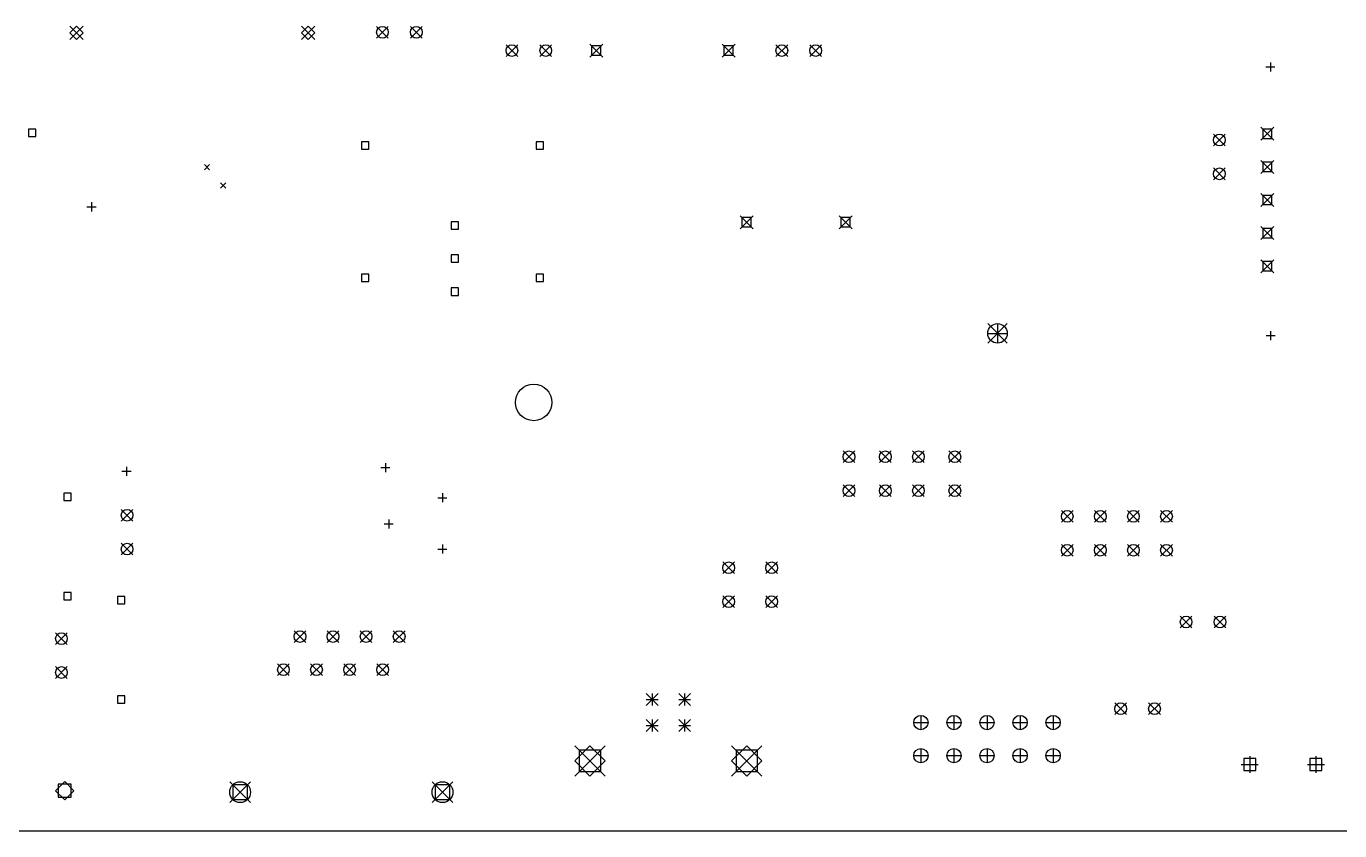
# Model space of a CAD drawing. Extents: x 10 to 419, y -285 to -23.
# Drawn here: x 113 to 213.8, y -216.5 to -154.8 of the extents above; entities that cross this region are included whole.
import ezdxf

# ---------------------------------------------------------------- set-up
doc = ezdxf.new("R2010")
doc.units = 0
doc.layers.add('BLACK', color=7, linetype='CONTINUOUS')

msp = doc.modelspace()

# ---------------------------------------------------------------- linework, layer by layer
at = {"layer": 'BLACK', "linetype": 'CONTINUOUS'}
for p, q in [((116.32, -154.766), (117.34, -155.786)), ((117.34, -154.766), (116.32, -155.786)), ((116.83, -154.766), (116.32, -155.276)), ((116.32, -155.276), (116.83, -155.786)), ((117.34, -155.276), (116.83, -154.766)), ((116.83, -155.786), (117.34, -155.276)), ((134.1, -154.766), (135.12, -155.786)), ((135.12, -154.766), (134.1, -155.786)), ((134.61, -154.766), (134.1, -155.276)), ((134.1, -155.276), (134.61, -155.786)), ((135.12, -155.276), (134.61, -154.766)), ((134.61, -155.786), (135.12, -155.276)), ((139.871, -154.776), (140.771, -155.676)), ((140.771, -154.776), (139.871, -155.676)), ((142.471, -154.776), (143.371, -155.676)), ((143.371, -154.776), (142.471, -155.676)), ((149.811, -156.178), (150.711, -157.078)), ((150.711, -156.178), (149.811, -157.078)), ((152.411, -156.178), (153.311, -157.078)), ((153.311, -156.178), (152.411, -157.078)), ((156.238, -156.128), (157.238, -157.128)), ((157.238, -156.128), (156.238, -157.128)), ((157.092, -156.274), (156.385, -156.274)), ((156.385, -156.274), (156.385, -156.981)), ((157.092, -156.981), (157.092, -156.274)), ((166.398, -156.128), (167.398, -157.128)), ((167.398, -156.128), (166.398, -157.128)), ((167.252, -156.274), (166.545, -156.274)), ((166.545, -156.274), (166.545, -156.981)), ((167.252, -156.981), (167.252, -156.274)), ((170.542, -156.178), (171.442, -157.078)), ((171.442, -156.178), (170.542, -157.078)), ((173.142, -156.178), (174.042, -157.078)), ((174.042, -156.178), (173.142, -157.078)), ((156.385, -156.981), (157.092, -156.981)), ((166.545, -156.981), (167.252, -156.981)), ((208.159, -157.883), (208.859, -157.883)), ((208.509, -157.533), (208.509, -158.233)), ((113.694, -162.66), (113.128, -162.66)), ((113.128, -162.66), (113.128, -163.226)), ((113.128, -163.226), (113.694, -163.226)), ((113.694, -163.226), (113.694, -162.66)), ((204.147, -163.04), (205.047, -163.94)), ((205.047, -163.04), (204.147, -163.94)), ((207.78, -162.518), (208.78, -163.518)), ((208.78, -162.518), (207.78, -163.518)), ((208.634, -162.664), (207.926, -162.664)), ((207.926, -162.664), (207.926, -163.371)), ((207.926, -163.371), (208.634, -163.371)), ((208.634, -163.371), (208.634, -162.664)), ((139.273, -163.637), (138.707, -163.637)), ((138.707, -163.637), (138.707, -164.203)), ((138.707, -164.203), (139.273, -164.203)), ((139.273, -164.203), (139.273, -163.637)), ((152.683, -163.637), (152.117, -163.637)), ((152.117, -163.637), (152.117, -164.203)), ((152.117, -164.203), (152.683, -164.203)), ((152.683, -164.203), (152.683, -163.637)), ((126.648, -165.383), (127.048, -165.783)), ((127.048, -165.383), (126.648, -165.783)), ((207.78, -165.058), (208.78, -166.058)), ((208.78, -165.058), (207.78, -166.058)), ((208.634, -165.204), (207.926, -165.204)), ((207.926, -165.204), (207.926, -165.911)), ((208.634, -165.911), (208.634, -165.204)), ((204.147, -165.64), (205.047, -166.54)), ((205.047, -165.64), (204.147, -166.54)), ((207.926, -165.911), (208.634, -165.911)), ((127.892, -166.78), (128.292, -167.18)), ((128.292, -166.78), (127.892, -167.18)), ((117.98, -168.27), (117.98, -168.97)), ((207.78, -167.598), (208.78, -168.598)), ((208.78, -167.598), (207.78, -168.598)), ((208.634, -167.744), (207.926, -167.744)), ((207.926, -167.744), (207.926, -168.451)), ((207.926, -168.451), (208.634, -168.451)), ((208.634, -168.451), (208.634, -167.744)), ((117.63, -168.62), (118.33, -168.62)), ((167.785, -169.301), (168.785, -170.301)), ((168.785, -169.301), (167.785, -170.301)), ((168.639, -169.448), (167.931, -169.448)), ((167.931, -169.448), (167.931, -170.155)), ((168.639, -170.155), (168.639, -169.448)), ((175.385, -169.301), (176.385, -170.301)), ((176.385, -169.301), (175.385, -170.301)), ((176.239, -169.448), (175.531, -169.448)), ((175.531, -169.448), (175.531, -170.155)), ((176.239, -170.155), (176.239, -169.448)), ((146.155, -169.77), (145.589, -169.77)), ((145.589, -169.77), (145.589, -170.336)), ((145.589, -170.336), (146.155, -170.336)), ((146.155, -170.336), (146.155, -169.77)), ((167.931, -170.155), (168.639, -170.155)), ((175.531, -170.155), (176.239, -170.155)), ((207.78, -170.138), (208.78, -171.138)), ((208.78, -170.138), (207.78, -171.138)), ((208.634, -170.284), (207.926, -170.284)), ((207.926, -170.284), (207.926, -170.991)), ((208.634, -170.991), (208.634, -170.284)), ((207.926, -170.991), (208.634, -170.991)), ((146.155, -172.31), (145.589, -172.31)), ((145.589, -172.31), (145.589, -172.876)), ((146.155, -172.876), (146.155, -172.31)), ((145.589, -172.876), (146.155, -172.876)), ((207.78, -172.678), (208.78, -173.678)), ((208.78, -172.678), (207.78, -173.678)), ((208.634, -172.824), (207.926, -172.824)), ((207.926, -172.824), (207.926, -173.531)), ((208.634, -173.531), (208.634, -172.824)), ((139.273, -173.797), (138.707, -173.797)), ((138.707, -173.797), (138.707, -174.363)), ((138.707, -174.363), (139.273, -174.363)), ((139.273, -174.363), (139.273, -173.797)), ((152.683, -173.797), (152.117, -173.797)), ((152.117, -173.797), (152.117, -174.363)), ((152.117, -174.363), (152.683, -174.363)), ((152.683, -174.363), (152.683, -173.797)), ((207.926, -173.531), (208.634, -173.531)), ((146.155, -174.85), (145.589, -174.85)), ((145.589, -174.85), (145.589, -175.416)), ((145.589, -175.416), (146.155, -175.416)), ((146.155, -175.416), (146.155, -174.85)), ((186.804, -177.583), (188.304, -179.083)), ((188.304, -177.583), (186.804, -179.083)), ((186.804, -178.333), (188.304, -178.333)), ((187.554, -177.583), (187.554, -179.083)), ((208.184, -178.506), (208.884, -178.506)), ((208.534, -178.156), (208.534, -178.856)), ((175.699, -187.355), (176.599, -188.255)), ((176.599, -187.355), (175.699, -188.255)), ((178.493, -187.355), (179.393, -188.255)), ((179.393, -187.355), (178.493, -188.255)), ((181.033, -187.355), (181.933, -188.255)), ((181.933, -187.355), (181.033, -188.255)), ((183.827, -187.355), (184.727, -188.255)), ((184.727, -187.355), (183.827, -188.255)), ((120.66, -188.57), (120.66, -189.27)), ((140.55, -188.288), (140.55, -188.988)), ((120.31, -188.92), (121.01, -188.92)), ((140.2, -188.638), (140.9, -188.638)), ((116.409, -190.587), (115.843, -190.587)), ((115.843, -190.587), (115.843, -191.153)), ((116.409, -191.153), (116.409, -190.587)), ((144.926, -190.597), (144.926, -191.297)), ((175.699, -189.955), (176.599, -190.855)), ((176.599, -189.955), (175.699, -190.855)), ((178.493, -189.955), (179.393, -190.855)), ((179.393, -189.955), (178.493, -190.855)), ((181.033, -189.955), (181.933, -190.855)), ((181.933, -189.955), (181.033, -190.855)), ((183.827, -189.955), (184.727, -190.855)), ((184.727, -189.955), (183.827, -190.855)), ((115.843, -191.153), (116.409, -191.153)), ((144.576, -190.947), (145.276, -190.947)), ((120.26, -191.84), (121.16, -192.74)), ((121.16, -191.84), (120.26, -192.74)), ((140.804, -192.606), (140.804, -193.306)), ((192.463, -191.927), (193.363, -192.827)), ((193.363, -191.927), (192.463, -192.827)), ((195.003, -191.927), (195.903, -192.827)), ((195.903, -191.927), (195.003, -192.827)), ((197.543, -191.927), (198.443, -192.827)), ((198.443, -191.927), (197.543, -192.827)), ((200.083, -191.927), (200.983, -192.827)), ((200.983, -191.927), (200.083, -192.827)), ((140.454, -192.956), (141.154, -192.956)), ((120.26, -194.44), (121.16, -195.34)), ((121.16, -194.44), (120.26, -195.34)), ((144.926, -194.534), (144.926, -195.234)), ((192.463, -194.527), (193.363, -195.427)), ((193.363, -194.527), (192.463, -195.427)), ((195.003, -194.527), (195.903, -195.427)), ((195.903, -194.527), (195.003, -195.427)), ((197.543, -194.527), (198.443, -195.427)), ((198.443, -194.527), (197.543, -195.427)), ((200.083, -194.527), (200.983, -195.427)), ((200.983, -194.527), (200.083, -195.427)), ((144.576, -194.884), (145.276, -194.884)), ((166.46, -195.87), (167.36, -196.77)), ((167.36, -195.87), (166.46, -196.77)), ((169.762, -195.87), (170.662, -196.77)), ((170.662, -195.87), (169.762, -196.77)), ((116.409, -198.207), (115.843, -198.207)), ((115.843, -198.207), (115.843, -198.773)), ((116.409, -198.773), (116.409, -198.207)), ((120.533, -198.517), (119.967, -198.517)), ((119.967, -198.517), (119.967, -199.083)), ((120.533, -199.083), (120.533, -198.517)), ((166.46, -198.47), (167.36, -199.37)), ((167.36, -198.47), (166.46, -199.37)), ((169.762, -198.47), (170.662, -199.37)), ((170.662, -198.47), (169.762, -199.37)), ((115.843, -198.773), (116.409, -198.773)), ((119.967, -199.083), (120.533, -199.083)), ((201.59, -200.03), (202.49, -200.93)), ((202.49, -200.03), (201.59, -200.93)), ((204.19, -200.03), (205.09, -200.93)), ((205.09, -200.03), (204.19, -200.93)), ((115.216, -201.308), (116.116, -202.208)), ((116.116, -201.308), (115.216, -202.208)), ((133.535, -201.151), (134.435, -202.051)), ((134.435, -201.151), (133.535, -202.051)), ((136.075, -201.151), (136.975, -202.051)), ((136.975, -201.151), (136.075, -202.051)), ((138.615, -201.151), (139.515, -202.051)), ((139.515, -201.151), (138.615, -202.051)), ((141.155, -201.151), (142.055, -202.051)), ((142.055, -201.151), (141.155, -202.051)), ((132.265, -203.691), (133.165, -204.591)), ((133.165, -203.691), (132.265, -204.591)), ((134.805, -203.691), (135.705, -204.591)), ((135.705, -203.691), (134.805, -204.591)), ((137.345, -203.691), (138.245, -204.591)), ((138.245, -203.691), (137.345, -204.591)), ((139.885, -203.691), (140.785, -204.591)), ((140.785, -203.691), (139.885, -204.591)), ((115.216, -203.908), (116.116, -204.808)), ((116.116, -203.908), (115.216, -204.808)), ((120.533, -206.137), (119.967, -206.137)), ((119.967, -206.137), (119.967, -206.703)), ((119.967, -206.703), (120.533, -206.703)), ((120.533, -206.703), (120.533, -206.137)), ((160.57, -205.972), (161.49, -206.892)), ((161.49, -205.972), (160.57, -206.892)), ((160.57, -206.433), (161.49, -206.433)), ((161.03, -205.972), (161.03, -206.892)), ((163.07, -205.972), (163.99, -206.892)), ((163.99, -205.972), (163.07, -206.892)), ((163.07, -206.433), (163.99, -206.433)), ((163.53, -205.972), (163.53, -206.892)), ((196.563, -206.689), (197.463, -207.589)), ((197.463, -206.689), (196.563, -207.589)), ((199.163, -206.689), (200.063, -207.589)), ((200.063, -206.689), (199.163, -207.589)), ((181.67, -207.647), (181.67, -208.748)), ((184.21, -207.647), (184.21, -208.748)), ((186.75, -207.647), (186.75, -208.748)), ((189.29, -207.647), (189.29, -208.748)), ((191.83, -207.647), (191.83, -208.748)), ((160.57, -207.972), (161.49, -208.892)), ((161.49, -207.972), (160.57, -208.892)), ((160.57, -208.433), (161.49, -208.433)), ((161.03, -207.972), (161.03, -208.892)), ((163.07, -207.972), (163.99, -208.892)), ((163.99, -207.972), (163.07, -208.892)), ((163.07, -208.433), (163.99, -208.433)), ((163.53, -207.972), (163.53, -208.892)), ((181.12, -208.197), (182.22, -208.197)), ((183.66, -208.197), (184.76, -208.197)), ((186.2, -208.197), (187.3, -208.197)), ((188.74, -208.197), (189.84, -208.197)), ((191.28, -208.197), (192.38, -208.197)), ((155.095, -209.977), (157.425, -212.308)), ((157.425, -209.977), (155.095, -212.308)), ((156.26, -209.977), (155.095, -211.142)), ((157.084, -210.319), (155.436, -210.319)), ((155.436, -210.319), (155.436, -211.966)), ((157.425, -211.142), (156.26, -209.977)), ((157.084, -211.966), (157.084, -210.319)), ((167.135, -209.977), (169.465, -212.308)), ((169.465, -209.977), (167.135, -212.308)), ((168.3, -209.977), (167.135, -211.142)), ((169.124, -210.319), (167.476, -210.319)), ((167.476, -210.319), (167.476, -211.966)), ((169.465, -211.142), (168.3, -209.977)), ((169.124, -211.966), (169.124, -210.319)), ((181.12, -210.737), (182.22, -210.737)), ((181.67, -210.188), (181.67, -211.287)), ((183.66, -210.737), (184.76, -210.737)), ((184.21, -210.188), (184.21, -211.287)), ((186.2, -210.737), (187.3, -210.737)), ((186.75, -210.188), (186.75, -211.287)), ((188.74, -210.737), (189.84, -210.737)), ((189.29, -210.188), (189.29, -211.287)), ((191.28, -210.737), (192.38, -210.737)), ((191.83, -210.188), (191.83, -211.287)), ((206.93, -210.77), (206.93, -212.07)), ((212.01, -210.77), (212.01, -212.07)), ((155.095, -211.142), (156.26, -212.308)), ((156.26, -212.308), (157.425, -211.142)), ((167.135, -211.142), (168.3, -212.308)), ((168.3, -212.308), (169.465, -211.142)), ((206.28, -211.42), (207.58, -211.42)), ((207.39, -210.96), (206.47, -210.96)), ((206.47, -210.96), (206.47, -211.88)), ((207.39, -211.88), (207.39, -210.96)), ((211.36, -211.42), (212.66, -211.42)), ((212.47, -210.96), (211.55, -210.96)), ((211.55, -210.96), (211.55, -211.88)), ((212.47, -211.88), (212.47, -210.96)), ((115.917, -212.734), (115.218, -213.433)), ((116.615, -213.433), (115.917, -212.734)), ((128.59, -212.741), (130.19, -214.341)), ((130.19, -212.741), (128.59, -214.341)), ((144.13, -212.741), (145.73, -214.341)), ((145.73, -212.741), (144.13, -214.341)), ((155.436, -211.966), (157.084, -211.966)), ((167.476, -211.966), (169.124, -211.966)), ((206.47, -211.88), (207.39, -211.88)), ((211.55, -211.88), (212.47, -211.88)), ((115.218, -213.433), (115.917, -214.131)), ((116.411, -212.939), (115.423, -212.939)), ((115.423, -212.939), (115.423, -213.927)), ((115.917, -214.131), (116.615, -213.433)), ((116.411, -213.927), (116.411, -212.939)), ((129.956, -212.975), (128.824, -212.975)), ((128.824, -212.975), (128.824, -214.107)), ((129.956, -214.107), (129.956, -212.975)), ((145.496, -212.975), (144.364, -212.975)), ((144.364, -212.975), (144.364, -214.107)), ((145.496, -214.107), (145.496, -212.975)), ((115.423, -213.927), (116.411, -213.927)), ((128.824, -214.107), (129.956, -214.107)), ((144.364, -214.107), (145.496, -214.107)), ((12.573, -216.5), (418.973, -216.5))]:
    msp.add_line(p, q, dxfattribs=at)
at = {"layer": 'BLACK'}
for centre, radius in [((140.321, -155.226), 0.45), ((142.921, -155.226), 0.45), ((150.261, -156.628), 0.45), ((152.861, -156.628), 0.45), ((170.992, -156.628), 0.45), ((173.592, -156.628), 0.45), ((204.597, -163.49), 0.45), ((204.597, -166.09), 0.45), ((187.554, -178.333), 0.75), ((151.937, -183.634), 1.4), ((176.149, -187.805), 0.45), ((178.943, -187.805), 0.45), ((181.483, -187.805), 0.45), ((184.277, -187.805), 0.45), ((176.149, -190.405), 0.45), ((178.943, -190.405), 0.45), ((181.483, -190.405), 0.45), ((184.277, -190.405), 0.45), ((120.71, -192.29), 0.45), ((192.913, -192.377), 0.45), ((195.453, -192.377), 0.45), ((197.993, -192.377), 0.45), ((200.533, -192.377), 0.45), ((120.71, -194.89), 0.45), ((192.913, -194.977), 0.45), ((195.453, -194.977), 0.45), ((197.993, -194.977), 0.45), ((200.533, -194.977), 0.45), ((166.91, -196.32), 0.45), ((170.212, -196.32), 0.45), ((166.91, -198.92), 0.45), ((170.212, -198.92), 0.45), ((202.04, -200.48), 0.45), ((204.64, -200.48), 0.45), ((115.666, -201.758), 0.45), ((133.985, -201.601), 0.45), ((136.525, -201.601), 0.45), ((139.065, -201.601), 0.45), ((141.605, -201.601), 0.45), ((132.715, -204.141), 0.45), ((135.255, -204.141), 0.45), ((137.795, -204.141), 0.45), ((140.335, -204.141), 0.45), ((115.666, -204.358), 0.45), ((197.013, -207.139), 0.45), ((199.613, -207.139), 0.45), ((181.67, -208.197), 0.55), ((184.21, -208.197), 0.55), ((186.75, -208.197), 0.55), ((189.29, -208.197), 0.55), ((191.83, -208.197), 0.55), ((181.67, -210.737), 0.55), ((184.21, -210.737), 0.55), ((186.75, -210.737), 0.55), ((189.29, -210.737), 0.55), ((191.83, -210.737), 0.55), ((129.39, -213.541), 0.8), ((144.93, -213.541), 0.8)]:
    msp.add_circle(centre, radius, dxfattribs=at)

doc.saveas('drawing.dxf')
